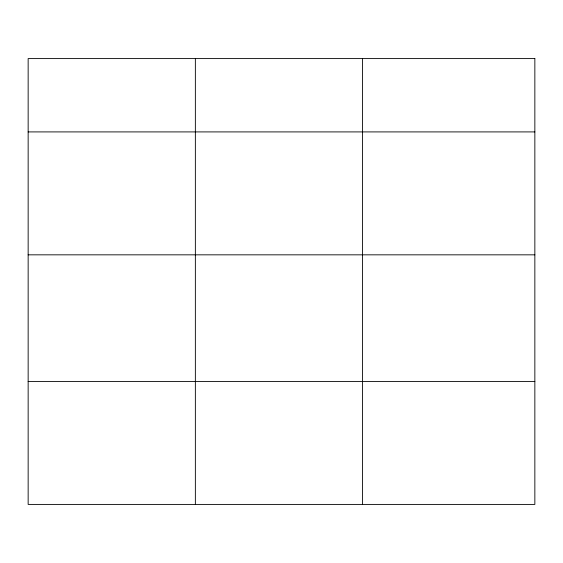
<?xml version="1.0" encoding="UTF-8"?>
<svg xmlns="http://www.w3.org/2000/svg" width="563" height="563" viewBox="0 0 563 563"><rect width="100%" height="100%" fill="white"/><g stroke="black" fill="none" stroke-linecap="round" stroke-linejoin="round"><path stroke-width="0.84" d="M28.15 131.911L534.85 131.911M28.15 254.835L534.85 254.835M28.15 381.482L534.85 381.482M362.572 58.587L362.572 504.413M195.361 58.587L195.361 504.413M534.85 58.587L28.15 58.587L28.15 504.413L534.85 504.413L534.85 58.587"/></g></svg>
